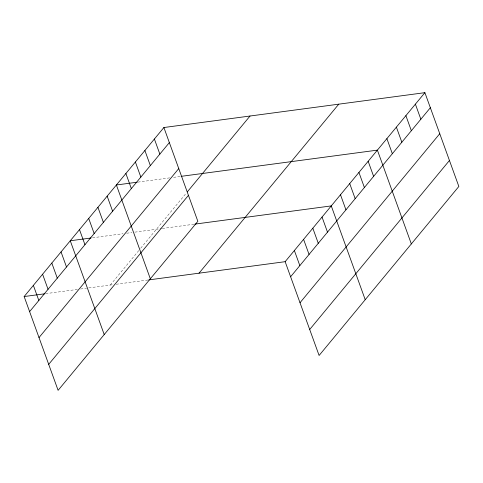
<?xml version="1.0" encoding="UTF-8"?>
<svg xmlns="http://www.w3.org/2000/svg" width="483" height="483" viewBox="0 0 483 483"><rect width="100%" height="100%" fill="white"/><g stroke="black" fill="none" stroke-linecap="round" stroke-linejoin="round"><path stroke-width="0.36" stroke-dasharray="2.42 1.81" d="M110.281 285.036L138.875 250.46M140.716 248.226L186.372 193.007M137.915 182.115L169.841 177.853M173.554 177.358L180.237 176.464M92.543 237.793L122.984 233.724M126.697 233.229L131.895 232.534M134.866 232.142L161.576 228.574M162.312 228.471L194.112 224.227M45.68 293.67L77.612 289.402M80.583 289.009L86.517 288.212M88.745 287.916L113.239 284.644M116.198 284.252L147.997 280.001"/><path stroke-width="0.72" d="M163.894 127.524L197.849 221.317L58.105 390.336L24.15 296.544L163.894 127.524L424.895 92.664L458.85 186.456L319.106 355.476L285.151 261.683L424.895 92.664M29.608 311.62L169.352 142.6M39.008 337.593L178.758 168.579M187.295 191.896L250.025 116.023M48.698 364.357L188.448 195.343M199.02 273.185L338.77 104.171M290.609 276.759L430.353 107.739M300.009 302.732L439.759 133.713M309.7 329.497L449.444 160.477M137.172 182.212L116.385 184.989L150.334 278.782M181.723 176.265L377.386 150.128L411.335 243.921M91.058 237.992L70.264 240.769L104.219 334.562M194.848 224.124L331.266 205.909L365.22 299.702M24.15 296.544L44.937 293.767M148.734 279.905L285.151 261.683M415.392 104.159L420.85 119.235M405.889 115.648L411.347 130.724M396.392 127.144L401.844 142.219M386.889 138.639L392.341 153.709M368.161 161.286L373.619 176.361M358.935 172.443L364.393 187.513M349.716 183.594L355.168 198.67M340.491 194.752L345.949 209.827M322.046 217.06L327.498 232.136M312.821 228.218L318.279 243.293M303.596 239.369L309.054 254.444M294.376 250.526L299.828 265.602M154.391 139.019L159.849 154.095M144.894 150.509L150.346 165.584M135.391 162.004L140.843 177.08M125.888 173.5L131.34 188.575M107.16 196.146L112.617 211.222M97.934 207.304L103.392 222.379M88.715 218.455L94.167 233.531M79.49 229.612L84.948 244.688M61.045 251.921L66.497 266.996M51.82 263.078L57.278 278.154M42.595 274.235L48.052 289.305M33.375 285.387L38.827 300.462"/></g></svg>
